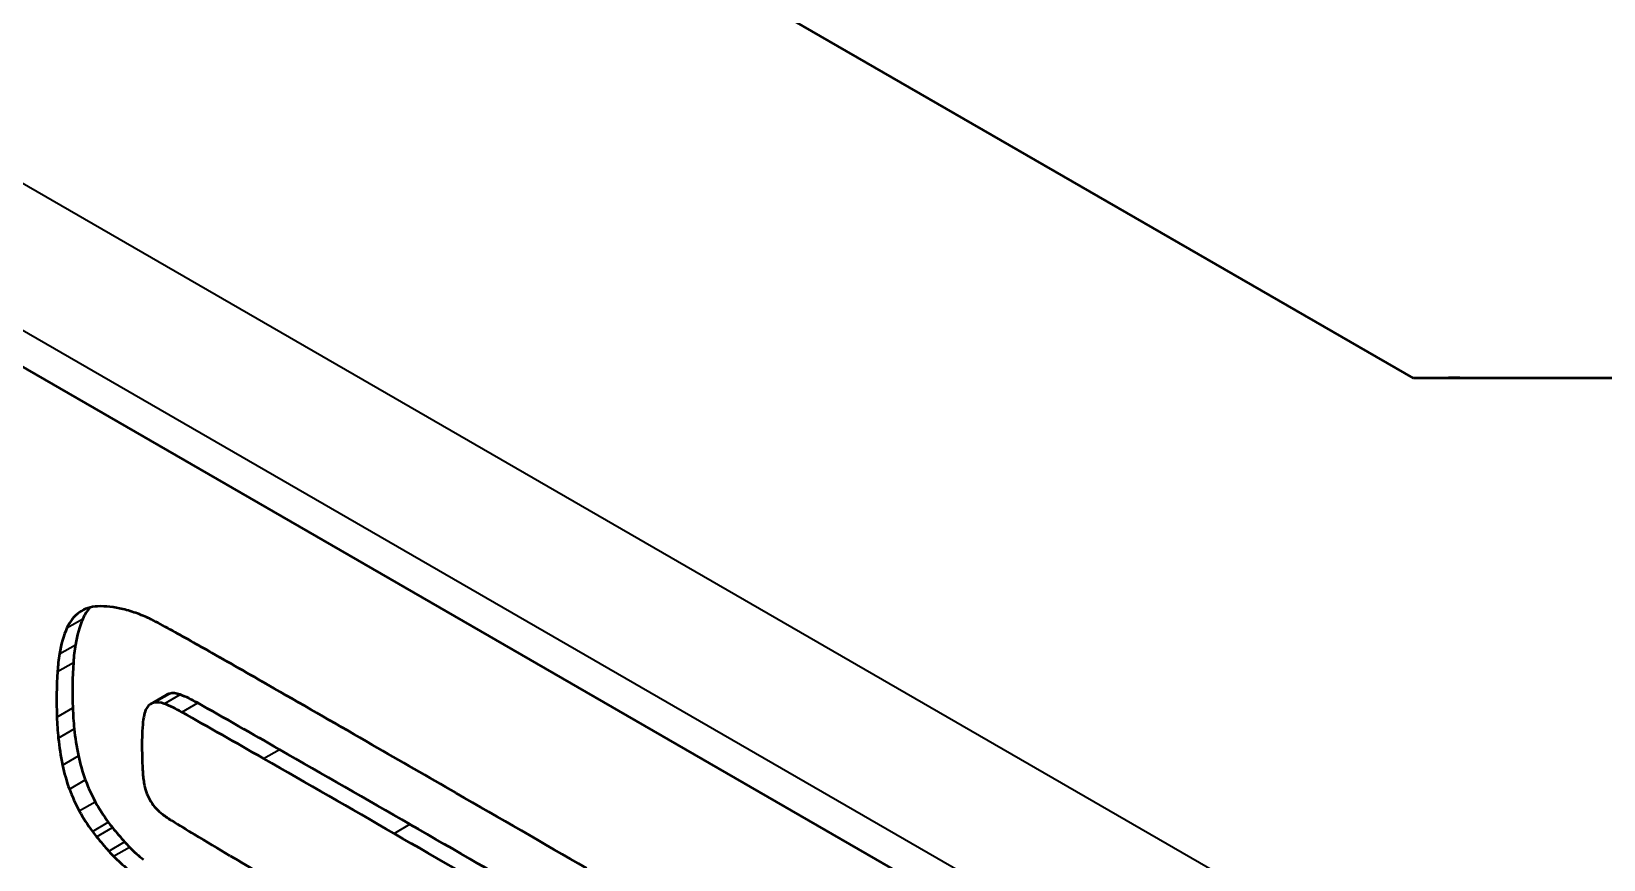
# Model space of a CAD drawing. Header units: inches. Extents: x -24.6 to 49, y -43 to 20.8.
# Drawn here: x 11.218 to 15.351, y 8.861 to 11.039 of the extents above; entities that cross this region are included whole.
import ezdxf

# ---------------------------------------------------------------- set-up
doc = ezdxf.new("R2010")
doc.units = ezdxf.units.IN
doc.header["$MEASUREMENT"] = 0
doc.layers.add('Visible (ANSI)', color=7, linetype='Continuous', lineweight=50)
doc.layers.add('Visible Narrow (ANSI)', color=7, linetype='Continuous', lineweight=35)

msp = doc.modelspace()

# ---------------------------------------------------------------- linework, layer by layer
at = {"layer": 'Visible (ANSI)'}
for p, q in [((14.8513, 10.1268), (12.2623, 11.6215)), ((8.8046, 11.5368), (15.2057, 7.8411)), ((8.8046, 11.5368), (15.2057, 7.8411)), ((18.5128, 10.1268), (14.8513, 10.1268)), ((11.5316, 9.2696), (11.5734, 9.2938))]:
    msp.add_line(p, q, dxfattribs=at)
for centre, major_axis, ratio, start_param, end_param in [((14.9584, 10.0735), (0.0945, 0), 0.57735, 1.355441, 1.786151), ((11.4756, 9.2983), (-0.1251, 0.2166), 0.57735, 0.0524, 0.398983), ((11.4763, 9.2972), (-0.1257, 0.2178), 0.57735, 5.990062, 6.335585), ((11.5174, 9.3224), (-0.1251, 0.2166), 0.57735, 0.167337, 0.398983), ((11.5511, 9.0929), (-0.2377, 0.4116), 0.57735, 5.775518, 5.990062), ((11.5687, 9.0115), (0.283, -0.4902), 0.57735, 2.585109, 2.633925), ((11.5798, 8.9503), (0.3175, -0.5499), 0.57735, 2.540319, 2.585109), ((11.5733, 8.9943), (0.2924, -0.5065), 0.57735, 2.493965, 2.540319), ((11.6179, 9.1493), (-0.2337, 0.4047), 0.57735, 0.398983, 0.616077), ((11.6597, 9.1735), (-0.2337, 0.4047), 0.57735, 0.398983, 0.616077), ((11.549, 9.2111), (0.1671, -0.2894), 0.57735, 2.423489, 2.493966), ((11.5972, 8.3573), (0.6741, -1.1675), 0.57735, 2.371268, 2.423489), ((11.8498, -11.1377), (12.5243, -21.6927), 0.57735, 2.365045, 2.371269), ((11.7742, 9.0847), (-0.3158, 0.547), 0.57735, 0.616076, 0.712798), ((11.7324, 9.0606), (-0.3158, 0.547), 0.57735, 0.616076, 0.712798), ((11.9704, -26.941), (22.1595, -38.3814), 0.57735, 2.359837, 2.365045), ((12.2635, 8.5539), (-0.746, 1.2686), 0.499668, 0.63389, 0.743308), ((12.3052, 8.578), (-0.746, 1.2686), 0.499668, 0.63389, 0.743308), ((11.6193, 9.2094), (-0.0457, 0.0846), 0.587684, 5.688452, 6.138426), ((12.5198, -201.4845), (128.8516, -223.1775), 0.57735, 2.35842, 2.359836), ((11.8782, 8.9668), (-0.39, 0.6755), 0.57735, 0.825197, 0.90876), ((11.5898, 9.1801), (-0.0543, 0.094), 0.57735, 0.340111, 0.57984), ((11.5688, 9.2039), (-0.0377, 0.0654), 0.57735, 0.071989, 0.340111), ((11.5777, 9.1897), (-0.0461, 0.0799), 0.57735, 6.124523, 6.355174), ((11.5776, 9.1852), (-0.0457, 0.0846), 0.587684, 5.688452, 6.138426), ((11.6165, 8.9184), (-0.2013, 0.3486), 0.57735, 5.507149, 5.670622), ((11.6195, 9.2138), (-0.0461, 0.0799), 0.57735, 6.124523, 6.283185), ((11.6582, 8.9425), (-0.2013, 0.3486), 0.57735, 5.507149, 5.670622), ((12.1613, -53.3885), (-38.1949, 66.1554), 0.57735, 5.503173, 5.507149), ((11.8364, 8.9427), (-0.39, 0.6755), 0.57735, 0.825197, 0.90876), ((11.7477, 9.0509), (0.1683, -0.2915), 0.57735, 3.721432, 3.824541), ((12.1195, -53.4126), (-38.1949, 66.1554), 0.57735, 5.503173, 5.507149), ((11.688, 9.0072), (-0.2843, 0.4923), 0.57735, 0.90876, 1.051117), ((11.7297, 9.0313), (-0.2843, 0.4923), 0.57735, 0.90876, 1.051117), ((12.3909, 8.6524), (0.6237, -1.0802), 0.57735, 3.9077, 3.951363), ((11.8814, 8.9579), (0.2633, -0.4561), 0.57735, 3.82454, 3.9077), ((12.9334, 8.3544), (1.0074, -1.7448), 0.57735, 3.951363, 3.968931), ((12.2643, -75.5155), (-51.7086, 89.5619), 0.57735, 5.498482, 5.503174), ((12.5828, -234.2088), (148.8688, -257.8484), 0.57735, 2.357372, 2.35842), ((11.5114, 9.0536), (-0.1549, 0.2683), 0.57735, 1.051116, 1.275369), ((11.5532, 9.0777), (-0.1549, 0.2683), 0.57735, 1.051116, 1.275369), ((11.8454, 8.9299), (0.2374, -0.4111), 0.57735, 3.968932, 4.020341), ((12.2225, -75.5396), (-51.7086, 89.5619), 0.57735, 5.498482, 5.503174), ((11.5186, 9.0764), (-0.1271, 0.2202), 0.57735, 1.275368, 1.525999), ((11.6951, 9.0004), (0.1306, -0.2262), 0.57735, 4.020341, 4.09281), ((11.6373, 9.0226), (0.0892, -0.1545), 0.57735, 4.09281, 4.189273), ((11.5764, 9.0389), (0.0446, -0.0773), 0.57735, 4.189273, 4.458554), ((11.4768, 9.0523), (-0.1271, 0.2202), 0.57735, 1.275368, 1.525999), ((11.5241, 9.0791), (-0.1325, 0.2294), 0.57735, 1.526, 1.76904), ((11.5653, 9.0377), (0.0355, -0.0615), 0.57735, 4.458555, 4.778249), ((11.5664, 9.0385), (0.0367, -0.0635), 0.57735, 4.77825, 5.092118), ((13.6984, -1329.8745), (819.4303, -1419.295), 0.57735, 2.357075, 2.357371), ((11.4824, 9.0549), (-0.1325, 0.2294), 0.57735, 1.526, 1.76904), ((11.5739, 9.0545), (0.0502, -0.0869), 0.57735, 5.092118, 5.340222), ((11.5938, 9.1871), (0.1395, -0.2417), 0.57735, 5.340222, 5.463156), ((11.4663, 9.0364), (-0.112, 0.194), 0.57735, 1.769041, 1.849518), ((11.5081, 9.0605), (-0.112, 0.194), 0.57735, 1.769041, 1.849518), ((11.7259, 9.3879), (-0.4294, 0.7437), 0.57735, 1.849519, 1.909141), ((11.7715, 15.0098), (3.7702, -6.5301), 0.57735, 5.463156, 5.474448), ((12.9559, -1296.0008), (-798.8263, 1383.6078), 0.57735, 5.497845, 5.498481), ((12.9976, -1295.9767), (-798.8263, 1383.6078), 0.57735, 5.497845, 5.498481), ((11.6841, 9.3638), (-0.4294, 0.7437), 0.57735, 1.849519, 1.909141), ((11.5494, 9.0646), (-0.1406, 0.2436), 0.57735, 1.909139, 1.97807), ((11.5365, 9.0346), (-0.116, 0.2008), 0.57735, 1.97807, 2.213568), ((11.8821, 20.4145), (7.1199, -12.332), 0.57735, 5.474449, 5.483709), ((11.5076, 9.0405), (-0.1406, 0.2436), 0.57735, 1.909139, 1.97807), ((11.4947, 9.0105), (-0.116, 0.2008), 0.57735, 1.97807, 2.213568), ((12.9281, 105.598), (59.6589, -103.3322), 0.57735, 5.483709, 5.485645)]:
    msp.add_ellipse(centre, major_axis=major_axis, ratio=ratio, start_param=start_param, end_param=end_param, dxfattribs=at)
at = {"layer": 'Visible Narrow (ANSI)'}
for p, q in [((15.3035, 8.2668), (9.0408, 11.8826)), ((8.8046, 11.6332), (15.2057, 7.9375)), ((11.3442, 9.5109), (11.3573, 9.5185)), ((11.3118, 9.4699), (11.3535, 9.494)), ((11.2921, 9.4017), (11.3339, 9.4258)), ((11.2869, 9.3552), (11.3287, 9.3793)), ((11.2853, 9.2356), (11.327, 9.2597)), ((11.5395, 9.2729), (11.5812, 9.297)), ((11.5675, 9.2704), (11.6093, 9.2945)), ((11.6138, 9.2486), (11.6556, 9.2727)), ((11.289, 9.1804), (11.3308, 9.2045)), ((11.8286, 9.1264), (11.8703, 9.1505)), ((11.3001, 9.1092), (11.3418, 9.1333)), ((11.3182, 9.0462), (11.3599, 9.0703)), ((11.3441, 8.9888), (11.3859, 9.0129)), ((11.3786, 8.9348), (11.4203, 8.9589)), ((11.3895, 8.9208), (11.4312, 8.9449)), ((12.1717, 8.9295), (12.2134, 8.9536)), ((11.4216, 8.8831), (11.4634, 8.9072)), ((11.4342, 8.8695), (11.4759, 8.8936))]:
    msp.add_line(p, q, dxfattribs=at)

doc.saveas('drawing.dxf')
